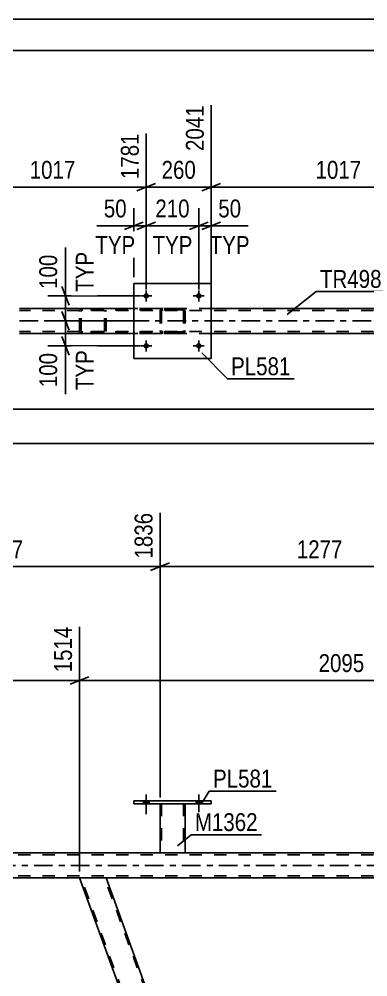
# Model space of a CAD drawing. Header units: millimetres. Extents: x 0 to 841, y 0 to 594.
# Drawn here: x 100.6 to 156.4, y 440.7 to 594 of the extents above; entities that cross this region are included whole.
import ezdxf

# ---------------------------------------------------------------- set-up
doc = ezdxf.new("R2010")
doc.units = ezdxf.units.MM
doc.linetypes.add('DXK_LINE_DOT2', pattern=[3.9198, 1.9599, -1.9599])
doc.linetypes.add('DXK_LINE_DOT3', pattern=[5.9187, 2.979, -0.9799, 0.9799, -0.9799])
doc.styles.add('Arial Narrow', font='ARIALN.TTF', dxfattribs={"height": 0.2})

# ---------------------------------------------------------------- blocks, each defined once
blk = doc.blocks.new('Unknown-303386140-1133')
at = {"color": 5, "linetype": 'Continuous'}
for p, q in [((841, 594), (0, 594)), ((836, 589), (5, 589))]:
    blk.add_line(p, q, dxfattribs=at)
blk = doc.blocks.new('Part-303386140-4578 - 4491')
at = {"color": 2, "linetype": 'Continuous'}
for p, q in [((118.98, 547.69), (100.69, 547.69)), ((170.06, 547.69), (131.38, 547.69)), ((118.98, 543.69), (100.69, 543.69)), ((170.06, 543.69), (131.38, 543.69))]:
    blk.add_line(p, q, dxfattribs=at)
at = {"color": 7, "linetype": 'DXK_LINE_DOT2'}
for p, q in [((764.88, 547.37), (100.69, 547.37)), ((131.38, 547.69), (118.98, 547.69)), ((764.88, 544.01), (100.69, 544.01)), ((131.38, 543.69), (118.98, 543.69))]:
    blk.add_line(p, q, dxfattribs=at)
at = {"color": 7, "linetype": 'DXK_LINE_DOT3'}
blk.add_line((100.69, 545.69), (764.88, 545.69), dxfattribs=at)
blk = doc.blocks.new('Part-303386140-4519 - 4491')
at = {"color": 7, "linetype": 'DXK_LINE_DOT2'}
for p, q in [((110.32, 547.35), (110.29, 547.21)), ((110.33, 547.4), (110.32, 547.35)), ((110.55, 547.21), (110.57, 547.3)), ((110.57, 547.3), (110.63, 547.38)), ((110.81, 547.69), (110.61, 547.66)), ((110.63, 547.38), (110.71, 547.43)), ((110.71, 547.43), (110.81, 547.45)), ((125.79, 547.69), (110.81, 547.69)), ((125.79, 547.45), (110.81, 547.45)), ((114.24, 547.66), (114.04, 547.69)), ((114.04, 547.45), (114.14, 547.43)), ((114.14, 547.43), (114.22, 547.38)), ((114.22, 547.38), (114.28, 547.3)), ((114.28, 547.3), (114.3, 547.21)), ((114.52, 547.35), (114.51, 547.4)), ((114.55, 547.21), (114.52, 547.35)), ((110.29, 544.17), (110.29, 547.21)), ((110.55, 544.17), (110.55, 547.21)), ((114.3, 544.17), (114.3, 547.21)), ((114.55, 544.17), (114.55, 547.21)), ((110.29, 544.17), (110.31, 544.11)), ((110.31, 544.11), (110.33, 543.99)), ((110.56, 544.11), (110.55, 544.17)), ((110.57, 544.08), (110.56, 544.11)), ((110.63, 544), (110.57, 544.08)), ((110.61, 543.73), (110.81, 543.69)), ((110.71, 543.95), (110.63, 544)), ((110.81, 543.93), (110.71, 543.95)), ((125.79, 543.93), (110.81, 543.93)), ((125.79, 543.69), (110.81, 543.69)), ((114.14, 543.95), (114.04, 543.93)), ((114.04, 543.69), (114.24, 543.73)), ((114.22, 544), (114.14, 543.95)), ((114.28, 544.08), (114.22, 544)), ((114.28, 544.11), (114.3, 544.17)), ((114.28, 544.08), (114.28, 544.11)), ((114.51, 543.99), (114.54, 544.11)), ((114.54, 544.11), (114.55, 544.17))]:
    blk.add_line(p, q, dxfattribs=at)
for centre, start, end in [((110.79, 547.19), 110.7584, 155.6801), ((110.79, 544.19), 204.32, 249.2417)]:
    blk.add_arc(centre, 0.496, start, end, dxfattribs=at)
blk = doc.blocks.new('Part-303386140-7397 - 4491')
at = {"color": 7, "linetype": 'DXK_LINE_DOT2'}
for p, q in [((123.18, 547.22), (123.21, 547.4)), ((123.21, 547.4), (123.18, 547.22)), ((123.42, 547.22), (123.43, 547.31)), ((123.43, 547.31), (123.49, 547.39)), ((123.47, 547.66), (123.66, 547.7)), ((123.66, 547.7), (123.47, 547.66)), ((123.49, 547.39), (123.56, 547.44)), ((123.56, 547.44), (123.66, 547.46)), ((126.7, 547.7), (123.66, 547.7)), ((126.7, 547.46), (123.66, 547.46)), ((126.7, 547.7), (126.88, 547.66)), ((126.88, 547.66), (126.7, 547.7)), ((126.7, 547.46), (126.79, 547.44)), ((126.79, 547.44), (126.86, 547.39)), ((126.86, 547.39), (126.92, 547.31)), ((126.92, 547.31), (126.94, 547.22)), ((127.14, 547.4), (127.18, 547.22)), ((127.18, 547.22), (127.14, 547.4)), ((123.18, 547.22), (123.18, 544.18)), ((123.42, 547.22), (123.42, 544.18)), ((126.94, 547.22), (126.94, 544.18)), ((127.18, 547.22), (127.18, 544.18)), ((123.21, 543.99), (123.18, 544.18)), ((123.18, 544.18), (123.21, 543.99)), ((123.43, 544.08), (123.42, 544.18)), ((123.49, 544.01), (123.43, 544.08)), ((123.66, 543.7), (123.47, 543.73)), ((123.47, 543.73), (123.66, 543.7)), ((123.56, 543.95), (123.49, 544.01)), ((123.66, 543.94), (123.56, 543.95)), ((126.7, 543.94), (123.66, 543.94)), ((126.7, 543.7), (123.66, 543.7)), ((126.79, 543.95), (126.7, 543.94)), ((126.88, 543.73), (126.7, 543.7)), ((126.7, 543.7), (126.88, 543.73)), ((126.86, 544.01), (126.79, 543.95)), ((126.92, 544.08), (126.86, 544.01)), ((126.94, 544.18), (126.92, 544.08)), ((127.18, 544.18), (127.14, 543.99)), ((127.14, 543.99), (127.18, 544.18))]:
    blk.add_line(p, q, dxfattribs=at)
at = {"color": 7, "linetype": 'DXK_LINE_DOT3'}
blk.add_line((125.18, 545.7), (125.18, 545.7), dxfattribs=at)
at = {"color": 7, "linetype": 'DXK_LINE_DOT2'}
for centre, start, end in [((123.66, 547.22), 112.5, 157.5), ((123.66, 547.22), 112.5, 157.5), ((126.7, 547.22), 22.5, 67.5), ((126.7, 547.22), 22.5, 67.5), ((123.66, 544.18), 202.5, 247.5), ((123.66, 544.18), 202.5, 247.5), ((126.7, 544.18), 292.5, 337.5), ((126.7, 544.18), 292.5, 337.5)]:
    blk.add_arc(centre, 0.48, start, end, dxfattribs=at)
blk = doc.blocks.new('Part-303386140-7398 - 4491')
at = {"color": 2, "linetype": 'Continuous'}
for p, q in [((118.98, 551.7), (118.98, 539.7)), ((118.98, 551.7), (131.38, 551.7)), ((131.38, 551.7), (131.38, 539.7)), ((118.98, 539.7), (131.38, 539.7))]:
    blk.add_line(p, q, dxfattribs=at)
blk = doc.blocks.new('Bolt-303386140-7425 - 4491')
at = {"linetype": 'Continuous'}
for points in [[(121.42, 541.7, -1), (120.54, 541.7, -1)], [(129.82, 541.7, -1), (128.94, 541.7, -1)]]:
    blk.add_hatch(color=1, dxfattribs=at).paths.add_polyline_path(points)
at = {"color": 1, "linetype": 'Continuous'}
for p, q in [((120.1, 541.7), (121.86, 541.7)), ((120.98, 542.58), (120.98, 540.82)), ((128.5, 541.7), (130.26, 541.7)), ((129.38, 542.58), (129.38, 540.82))]:
    blk.add_line(p, q, dxfattribs=at)
blk = doc.blocks.new('Bolt-303386140-7426 - 4491')
at = {"linetype": 'Continuous'}
for points in [[(121.42, 549.7, -1), (120.54, 549.7, -1)], [(129.82, 549.7, -1), (128.94, 549.7, -1)]]:
    blk.add_hatch(color=1, dxfattribs=at).paths.add_polyline_path(points)
at = {"color": 1, "linetype": 'Continuous'}
for p, q in [((120.98, 550.58), (120.98, 548.82)), ((129.38, 550.58), (129.38, 548.82)), ((120.1, 549.7), (121.86, 549.7)), ((128.5, 549.7), (130.26, 549.7))]:
    blk.add_line(p, q, dxfattribs=at)
blk = doc.blocks.new('Part-303386140-3208 - 3105')
at = {"color": 2, "linetype": 'Continuous'}
for p, q in [((154.42, 335.32), (110.29, 456.54)), ((114.04, 456.54), (110.29, 456.54)), ((114.55, 456.54), (114.04, 456.54)), ((157.41, 338.79), (114.55, 456.54))]:
    blk.add_line(p, q, dxfattribs=at)
at = {"color": 7, "linetype": 'DXK_LINE_DOT2'}
for p, q in [((154.67, 335.32), (110.55, 456.54)), ((158.42, 335.32), (114.3, 456.54)), ((158.67, 335.32), (157.41, 338.79)), ((158.67, 335.32), (154.42, 335.32))]:
    blk.add_line(p, q, dxfattribs=at)
blk = doc.blocks.new('Part-303386140-3270 - 3105')
at = {"color": 7, "linetype": 'DXK_LINE_DOT2'}
for p, q in [((764.88, 460.22), (49.75, 460.22)), ((127.18, 460.54), (123.18, 460.54)), ((764.88, 456.86), (49.75, 456.86)), ((114.55, 456.54), (110.29, 456.54))]:
    blk.add_line(p, q, dxfattribs=at)
at = {"color": 2, "linetype": 'Continuous'}
for p, q in [((123.18, 460.54), (76.09, 460.54)), ((174.26, 460.54), (127.18, 460.54)), ((110.29, 456.54), (49.75, 456.54)), ((194.11, 456.54), (114.55, 456.54))]:
    blk.add_line(p, q, dxfattribs=at)
at = {"color": 7, "linetype": 'DXK_LINE_DOT3'}
blk.add_line((49.75, 458.54), (764.88, 458.54), dxfattribs=at)
blk = doc.blocks.new('Part-303386140-7746 - 3105')
at = {"color": 2, "linetype": 'Continuous'}
for p, q in [((123.18, 468.39), (123.18, 460.54)), ((127.18, 468.39), (127.18, 460.54)), ((123.18, 460.54), (127.14, 460.54)), ((127.18, 460.54), (127.14, 460.54))]:
    blk.add_line(p, q, dxfattribs=at)
at = {"color": 7, "linetype": 'DXK_LINE_DOT2'}
for p, q in [((123.18, 468.39), (127.18, 468.39)), ((123.18, 468.39), (123.18, 468.39)), ((123.18, 468.39), (123.18, 468.39)), ((123.42, 468.39), (123.42, 460.54)), ((126.94, 468.39), (126.94, 460.54)), ((127.18, 468.39), (127.18, 468.39)), ((127.18, 468.39), (127.18, 468.39)), ((126.92, 460.54), (126.94, 460.54))]:
    blk.add_line(p, q, dxfattribs=at)
blk = doc.blocks.new('Part-303386140-7747 - 3105')
at = {"color": 2, "linetype": 'Continuous'}
for p, q in [((118.98, 468.39), (118.98, 468.87)), ((118.98, 468.87), (118.98, 468.87)), ((118.98, 468.87), (131.38, 468.87)), ((118.98, 468.39), (118.98, 468.39)), ((118.98, 468.39), (131.38, 468.39)), ((131.38, 468.87), (131.38, 468.39))]:
    blk.add_line(p, q, dxfattribs=at)
at = {"color": 7, "linetype": 'DXK_LINE_DOT2'}
for p, q in [((118.98, 468.87), (118.98, 468.39)), ((118.98, 468.87), (118.98, 468.87)), ((118.98, 468.39), (118.98, 468.39)), ((131.38, 468.87), (131.38, 468.39))]:
    blk.add_line(p, q, dxfattribs=at)
blk = doc.blocks.new('Bolt-303386140-7774 - 3105')
at = {"linetype": 'Continuous'}
for points in [[(120.54, 468.39), (121.42, 468.39), (121.42, 468.87), (120.54, 468.87)], [(128.94, 468.39), (129.82, 468.39), (129.82, 468.87), (128.94, 468.87)]]:
    blk.add_hatch(color=1, dxfattribs=at).paths.add_polyline_path(points)
at = {"color": 1, "linetype": 'Continuous'}
for p, q in [((120.98, 469.87), (120.98, 466.75)), ((129.38, 469.87), (129.38, 466.75)), ((120.54, 468.87), (120.54, 468.39)), ((121.42, 468.87), (121.42, 468.39)), ((128.94, 468.87), (128.94, 468.39)), ((129.82, 468.87), (129.82, 468.39))]:
    blk.add_line(p, q, dxfattribs=at)
blk = doc.blocks.new('Bolt-303386140-7775 - 3105')
at = {"linetype": 'Continuous'}
for points in [[(120.54, 468.39), (121.42, 468.39), (121.42, 468.87), (120.54, 468.87)], [(128.94, 468.39), (129.82, 468.39), (129.82, 468.87), (128.94, 468.87)]]:
    blk.add_hatch(color=1, dxfattribs=at).paths.add_polyline_path(points)
at = {"color": 1, "linetype": 'Continuous'}
for p, q in [((120.98, 469.87), (120.98, 466.75)), ((129.38, 469.87), (129.38, 466.75)), ((120.54, 468.87), (120.54, 468.39)), ((121.42, 468.87), (121.42, 468.39)), ((128.94, 468.87), (128.94, 468.39)), ((129.82, 468.87), (129.82, 468.39))]:
    blk.add_line(p, q, dxfattribs=at)
blk = doc.blocks.new('StraightDimension-303386140-20581 - 4491')
at = {"color": 7, "linetype": 'Continuous'}
for p, q in [((90.99, 548.69), (90.99, 578.38)), ((120.98, 550.7), (120.98, 575.71)), ((92.49, 567.7), (89.49, 566.5)), ((119.48, 566.5), (122.48, 567.7)), ((90.99, 567.1), (120.98, 567.1))]:
    blk.add_line(p, q, dxfattribs=at)
at = {"color": 0, "linetype": 'Continuous'}
blk.add_wipeout([(120.38, 576.31), (116.18, 576.31), (116.18, 567.8), (120.38, 567.8)], dxfattribs=at)
at = {"color": 0}
blk.add_wipeout([(110.24, 567.85), (110.24, 572.05), (101.73, 572.05), (101.73, 567.85)], dxfattribs=at)
at = {"color": 3, "linetype": 'Continuous', "style": 'Arial Narrow'}
blk.add_text('1781', height=2.863, rotation=90.0002, dxfattribs=at).set_placement((119.78, 568.4))
at = {"color": 3, "style": 'Arial Narrow'}
blk.add_text('1017', height=2.863, dxfattribs=at).set_placement((102.33, 568.45))
blk = doc.blocks.new('StraightDimension-303386140-23574 - 4491')
at = {"color": 7, "linetype": 'Continuous'}
blk.add_line((59.81, 526.07), (765.52, 526.07), dxfattribs=at)
blk = doc.blocks.new('StraightDimension-303386140-4658 - 4491')
at = {"color": 7, "linetype": 'Continuous'}
blk.add_line((60.45, 531.59), (764.88, 531.59), dxfattribs=at)
blk = doc.blocks.new('StraightDimension-303386140-21264 - 4491')
at = {"color": 7, "linetype": 'Continuous'}
for p, q in [((107.47, 547.2), (108.67, 544.2)), ((119.98, 545.7), (105.22, 545.7)), ((108.07, 541.7), (108.07, 545.7)), ((108.67, 540.2), (107.47, 543.2)), ((119.98, 541.7), (105.22, 541.7))]:
    blk.add_line(p, q, dxfattribs=at)
at = {"color": 0}
blk.add_wipeout([(107.32, 541.17), (103.12, 541.17), (103.12, 534.49), (107.32, 534.49)], dxfattribs=at)
at = {"color": 0, "linetype": 'Continuous'}
blk.add_wipeout([(113.17, 541.62), (108.97, 541.62), (108.97, 534.03), (113.17, 534.03)], dxfattribs=at)
at = {"color": 7, "linetype": 'Continuous'}
blk.add_line((108.07, 541.7), (108.07, 533.96), dxfattribs=at)
blk.add_line((108.07, 541.7), (108.07, 533.96), dxfattribs=at)
at = {"color": 3, "style": 'Arial Narrow'}
blk.add_text('100', height=2.863, rotation=90.0002, dxfattribs=at).set_placement((106.72, 535.09))
at = {"color": 3, "linetype": 'Continuous', "style": 'Arial Narrow'}
blk.add_text('TYP', height=2.863, rotation=90.0002, dxfattribs=at).set_placement((112.57, 534.63))
blk = doc.blocks.new('StraightDimension-303386140-21220 - 4491')
at = {"color": 7, "linetype": 'Continuous'}
for p, q in [((129.38, 550.7), (129.38, 563.76)), ((131.38, 552.7), (131.38, 563.76)), ((127.88, 560.31), (130.88, 561.51)), ((132.88, 561.51), (129.88, 560.31)), ((129.38, 560.91), (131.38, 560.91))]:
    blk.add_line(p, q, dxfattribs=at)
at = {"color": 0}
blk.add_wipeout([(136.76, 561.66), (136.76, 565.86), (131.9, 565.86), (131.9, 561.66)], dxfattribs=at)
at = {"color": 0, "linetype": 'Continuous'}
blk.add_wipeout([(138.12, 555.81), (138.12, 560.01), (130.53, 560.01), (130.53, 555.81)], dxfattribs=at)
at = {"color": 7, "linetype": 'Continuous'}
blk.add_line((131.38, 560.91), (137.28, 560.91), dxfattribs=at)
blk.add_line((131.38, 560.91), (137.28, 560.91), dxfattribs=at)
at = {"color": 3, "style": 'Arial Narrow'}
blk.add_text('50', height=2.863, dxfattribs=at).set_placement((132.5, 562.26))
at = {"color": 3, "linetype": 'Continuous', "style": 'Arial Narrow'}
blk.add_text('TYP', height=2.863, dxfattribs=at).set_placement((131.13, 556.41))
blk = doc.blocks.new('StraightDimension-303386140-20579 - 4491')
at = {"color": 7, "linetype": 'Continuous'}
for p, q in [((131.38, 548.69), (131.38, 580.21)), ((172.06, 550.7), (172.06, 575.71)), ((132.88, 567.7), (129.88, 566.5)), ((170.56, 566.5), (173.56, 567.7)), ((131.38, 567.1), (172.06, 567.1))]:
    blk.add_line(p, q, dxfattribs=at)
at = {"color": 0, "linetype": 'Continuous'}
blk.add_wipeout([(171.46, 576.31), (167.26, 576.31), (167.26, 567.8), (171.46, 567.8)], dxfattribs=at)
at = {"color": 0}
blk.add_wipeout([(155.97, 567.85), (155.97, 572.05), (147.46, 572.05), (147.46, 567.85)], dxfattribs=at)
at = {"color": 3, "linetype": 'Continuous', "style": 'Arial Narrow'}
blk.add_text('3058', height=2.863, rotation=90.0002, dxfattribs=at).set_placement((170.86, 568.4))
at = {"color": 3, "style": 'Arial Narrow'}
blk.add_text('1017', height=2.863, dxfattribs=at).set_placement((148.06, 568.45))
blk = doc.blocks.new('StraightDimension-303386140-20580 - 4491')
at = {"color": 7, "linetype": 'Continuous'}
for p, q in [((131.38, 548.69), (131.38, 580.21)), ((120.98, 550.7), (120.98, 575.71)), ((119.48, 566.5), (122.48, 567.7)), ((132.88, 567.7), (129.88, 566.5)), ((120.98, 567.1), (131.38, 567.1))]:
    blk.add_line(p, q, dxfattribs=at)
at = {"color": 0}
blk.add_wipeout([(129.52, 567.85), (129.52, 572.05), (122.83, 572.05), (122.83, 567.85)], dxfattribs=at)
at = {"color": 3, "style": 'Arial Narrow'}
blk.add_text('260', height=2.863, dxfattribs=at).set_placement((123.43, 568.45))
at = {"color": 0, "linetype": 'Continuous'}
blk.add_wipeout([(130.78, 580.81), (126.58, 580.81), (126.58, 572.3), (130.78, 572.3)], dxfattribs=at)
at = {"color": 3, "linetype": 'Continuous', "style": 'Arial Narrow'}
blk.add_text('2041', height=2.863, rotation=90.0002, dxfattribs=at).set_placement((130.18, 572.9))
blk = doc.blocks.new('StraightDimension-303386140-21221 - 4491')
at = {"color": 7, "linetype": 'Continuous'}
for p, q in [((120.98, 550.7), (120.98, 563.76)), ((129.38, 550.7), (129.38, 563.76)), ((119.48, 560.31), (122.48, 561.51)), ((130.88, 561.51), (127.88, 560.31)), ((120.98, 560.91), (129.38, 560.91))]:
    blk.add_line(p, q, dxfattribs=at)
at = {"color": 0}
blk.add_wipeout([(128.52, 561.66), (128.52, 565.86), (121.83, 565.86), (121.83, 561.66)], dxfattribs=at)
at = {"color": 0, "linetype": 'Continuous'}
blk.add_wipeout([(128.97, 555.81), (128.97, 560.01), (121.38, 560.01), (121.38, 555.81)], dxfattribs=at)
at = {"color": 3, "style": 'Arial Narrow'}
blk.add_text('210', height=2.863, dxfattribs=at).set_placement((122.43, 562.26))
at = {"color": 3, "linetype": 'Continuous', "style": 'Arial Narrow'}
blk.add_text('TYP', height=2.863, dxfattribs=at).set_placement((121.98, 556.41))
blk = doc.blocks.new('StraightDimension-303386140-21222 - 4491')
at = {"color": 7, "linetype": 'Continuous'}
for p, q in [((118.98, 552.7), (118.98, 563.76)), ((120.98, 550.7), (120.98, 563.76)), ((117.48, 560.31), (120.48, 561.51)), ((122.48, 561.51), (119.48, 560.31)), ((118.98, 560.91), (120.98, 560.91))]:
    blk.add_line(p, q, dxfattribs=at)
at = {"color": 0}
blk.add_wipeout([(118.45, 561.66), (118.45, 565.86), (113.59, 565.86), (113.59, 561.66)], dxfattribs=at)
at = {"color": 0, "linetype": 'Continuous'}
blk.add_wipeout([(119.82, 555.81), (119.82, 560.01), (112.23, 560.01), (112.23, 555.81)], dxfattribs=at)
at = {"color": 7, "linetype": 'Continuous'}
blk.add_line((118.98, 560.91), (113.07, 560.91), dxfattribs=at)
blk.add_line((118.98, 560.91), (113.07, 560.91), dxfattribs=at)
at = {"color": 3, "style": 'Arial Narrow'}
blk.add_text('50', height=2.863, dxfattribs=at).set_placement((114.19, 562.26))
at = {"color": 3, "linetype": 'Continuous', "style": 'Arial Narrow'}
blk.add_text('TYP', height=2.863, dxfattribs=at).set_placement((112.83, 556.41))
blk = doc.blocks.new('StraightDimension-303386140-21263 - 4491')
at = {"color": 7, "linetype": 'Continuous'}
for p, q in [((107.47, 551.2), (108.67, 548.2)), ((119.98, 549.7), (105.22, 549.7)), ((108.07, 545.7), (108.07, 549.7)), ((108.67, 544.2), (107.47, 547.2)), ((119.98, 545.7), (105.22, 545.7))]:
    blk.add_line(p, q, dxfattribs=at)
at = {"color": 0}
blk.add_wipeout([(107.32, 556.91), (103.12, 556.91), (103.12, 550.22), (107.32, 550.22)], dxfattribs=at)
at = {"color": 0, "linetype": 'Continuous'}
blk.add_wipeout([(113.17, 557.36), (108.97, 557.36), (108.97, 549.77), (113.17, 549.77)], dxfattribs=at)
at = {"color": 7, "linetype": 'Continuous'}
blk.add_line((108.07, 549.7), (108.07, 557.43), dxfattribs=at)
blk.add_line((108.07, 549.7), (108.07, 557.43), dxfattribs=at)
at = {"color": 3, "linetype": 'Continuous', "style": 'Arial Narrow'}
blk.add_text('TYP', height=2.863, rotation=90.0002, dxfattribs=at).set_placement((112.57, 550.37))
at = {"color": 3, "style": 'Arial Narrow'}
blk.add_text('100', height=2.863, rotation=90.0002, dxfattribs=at).set_placement((106.72, 550.82))
blk = doc.blocks.new('StraightDimension-303386140-4232 - 3105')
at = {"color": 7, "linetype": 'Continuous'}
for p, q in [((110.29, 457.54), (110.29, 496.75)), ((49.75, 466.04), (49.75, 491.27)), ((51.25, 488.74), (48.25, 487.54)), ((49.75, 488.14), (110.29, 488.14)), ((108.79, 487.54), (111.79, 488.74))]:
    blk.add_line(p, q, dxfattribs=at)
at = {"color": 0, "linetype": 'Continuous'}
for points in [[(109.69, 497.35), (105.49, 497.35), (105.49, 488.84), (109.69, 488.84)], [(49.15, 491.87), (44.95, 491.87), (44.95, 488.84), (49.15, 488.84)]]:
    blk.add_wipeout(points, dxfattribs=at)
at = {"color": 0}
blk.add_wipeout([(84.28, 488.89), (84.28, 493.09), (75.77, 493.09), (75.77, 488.89)], dxfattribs=at)
at = {"color": 3, "linetype": 'Continuous', "style": 'Arial Narrow'}
for s, height, p in [('1514', 2.863, (109.09, 489.44)), ('0', 2.86, (48.55, 489.44))]:
    blk.add_text(s, height=height, rotation=90.0002, dxfattribs=at).set_placement(p)
at = {"color": 3, "style": 'Arial Narrow'}
blk.add_text('1514', height=2.863, dxfattribs=at).set_placement((76.37, 489.49))
blk = doc.blocks.new('StraightDimension-303386140-21509 - 3105')
at = {"color": 7, "linetype": 'Continuous'}
for p, q in [((123.18, 469.39), (123.18, 514.97)), ((72.09, 469.39), (72.09, 513.14)), ((73.59, 506.96), (70.59, 505.76)), ((72.09, 506.36), (123.18, 506.36)), ((121.68, 505.76), (124.68, 506.96))]:
    blk.add_line(p, q, dxfattribs=at)
at = {"color": 0, "linetype": 'Continuous'}
blk.add_wipeout([(122.58, 515.57), (118.38, 515.57), (118.38, 507.06), (122.58, 507.06)], dxfattribs=at)
at = {"color": 0}
blk.add_wipeout([(101.89, 507.11), (101.89, 511.31), (93.38, 511.31), (93.38, 507.11)], dxfattribs=at)
at = {"color": 3, "linetype": 'Continuous', "style": 'Arial Narrow'}
blk.add_text('1836', height=2.863, rotation=90.0002, dxfattribs=at).set_placement((121.98, 507.66))
at = {"color": 3, "style": 'Arial Narrow'}
blk.add_text('1277', height=2.863, dxfattribs=at).set_placement((93.98, 507.71))
blk = doc.blocks.new('StraightDimension-303386140-4215 - 3105')
at = {"color": 7, "linetype": 'Continuous'}
for p, q in [((110.29, 457.54), (110.29, 496.75)), ((194.11, 457.54), (194.11, 496.75)), ((111.79, 488.74), (108.79, 487.54)), ((110.29, 488.14), (194.11, 488.14)), ((192.61, 487.54), (195.61, 488.74))]:
    blk.add_line(p, q, dxfattribs=at)
at = {"color": 0, "linetype": 'Continuous'}
blk.add_wipeout([(193.51, 497.35), (189.31, 497.35), (189.31, 488.84), (193.51, 488.84)], dxfattribs=at)
at = {"color": 0}
blk.add_wipeout([(156.46, 488.89), (156.46, 493.09), (147.95, 493.09), (147.95, 488.89)], dxfattribs=at)
at = {"color": 3, "linetype": 'Continuous', "style": 'Arial Narrow'}
blk.add_text('3609', height=2.863, rotation=90.0002, dxfattribs=at).set_placement((192.91, 489.44))
at = {"color": 3, "style": 'Arial Narrow'}
blk.add_text('2095', height=2.863, dxfattribs=at).set_placement((148.55, 489.49))
blk = doc.blocks.new('StraightDimension-303386140-21508 - 3105')
at = {"color": 7, "linetype": 'Continuous'}
for p, q in [((123.18, 469.39), (123.18, 514.97)), ((174.26, 469.39), (174.26, 514.97)), ((124.68, 506.96), (121.68, 505.76)), ((123.18, 506.36), (174.26, 506.36)), ((172.76, 505.76), (175.76, 506.96))]:
    blk.add_line(p, q, dxfattribs=at)
at = {"color": 0, "linetype": 'Continuous'}
blk.add_wipeout([(173.66, 515.57), (169.46, 515.57), (169.46, 507.06), (173.66, 507.06)], dxfattribs=at)
at = {"color": 0}
blk.add_wipeout([(152.97, 507.11), (152.97, 511.31), (144.46, 511.31), (144.46, 507.11)], dxfattribs=at)
at = {"color": 3, "linetype": 'Continuous', "style": 'Arial Narrow'}
blk.add_text('3113', height=2.863, rotation=90.0002, dxfattribs=at).set_placement((173.06, 507.66))
at = {"color": 3, "style": 'Arial Narrow'}
blk.add_text('1277', height=2.863, dxfattribs=at).set_placement((145.06, 507.71))
blk = doc.blocks.new('Mark-303386140-4574 - 4491')
at = {"color": 0}
blk.add_wipeout([(158.63, 550.98), (158.63, 553.98), (148.77, 553.98), (148.77, 550.98)], dxfattribs=at)
blk.add_wipeout([(158.63, 550.98), (158.63, 553.98), (148.77, 553.98), (148.77, 550.98)], dxfattribs=at)
at = {"color": 30, "linetype": 'Continuous'}
for p, q in [((143.53, 546.74), (148.17, 550.38)), ((148.17, 550.38), (159.23, 550.38))]:
    blk.add_line(p, q, dxfattribs=at)
at = {"color": 3, "style": 'Arial Narrow'}
blk.add_text('TR498', height=2.863, dxfattribs=at).set_placement((148.77, 550.98))
blk = doc.blocks.new('Mark-303386140-12063 - 4491')
at = {"color": 0}
blk.add_wipeout([(144.06, 537), (144.06, 540), (134.55, 540), (134.55, 537)], dxfattribs=at)
blk.add_wipeout([(144.06, 537), (144.06, 540), (134.55, 540), (134.55, 537)], dxfattribs=at)
at = {"color": 30, "linetype": 'Continuous'}
for p, q in [((129.88, 540.59), (133.95, 536.4)), ((133.95, 536.4), (144.66, 536.4))]:
    blk.add_line(p, q, dxfattribs=at)
at = {"color": 3, "style": 'Arial Narrow'}
blk.add_text('PL581', height=2.863, dxfattribs=at).set_placement((134.55, 537))
blk = doc.blocks.new('Mark-303386140-12108 - 3105')
at = {"color": 0}
blk.add_wipeout([(138.8, 464.03), (138.8, 467.03), (128.75, 467.03), (128.75, 464.03)], dxfattribs=at)
blk.add_wipeout([(138.8, 464.03), (138.8, 467.03), (128.75, 467.03), (128.75, 464.03)], dxfattribs=at)
at = {"color": 30, "linetype": 'Continuous'}
for p, q in [((125.95, 461.65), (128.15, 463.43)), ((128.15, 463.43), (139.4, 463.43))]:
    blk.add_line(p, q, dxfattribs=at)
at = {"color": 3, "style": 'Arial Narrow'}
blk.add_text('M1362', height=2.863, dxfattribs=at).set_placement((128.75, 464.03))
blk = doc.blocks.new('Mark-303386140-21357 - 3105')
at = {"color": 0}
blk.add_wipeout([(141.16, 471), (141.16, 474), (131.66, 474), (131.66, 471)], dxfattribs=at)
blk.add_wipeout([(141.16, 471), (141.16, 474), (131.66, 474), (131.66, 471)], dxfattribs=at)
at = {"color": 30, "linetype": 'Continuous'}
for p, q in [((129.79, 468.39), (131.06, 470.4)), ((131.06, 470.4), (141.76, 470.4))]:
    blk.add_line(p, q, dxfattribs=at)
at = {"color": 3, "style": 'Arial Narrow'}
blk.add_text('PL581', height=2.863, dxfattribs=at).set_placement((131.66, 471))

msp = doc.modelspace()

# ---------------------------------------------------------------- block references
for name in ['Unknown-303386140-1133', 'Part-303386140-7398 - 4491', 'Bolt-303386140-7426 - 4491', 'Part-303386140-4578 - 4491', 'Part-303386140-4519 - 4491', 'Part-303386140-7397 - 4491', 'Bolt-303386140-7425 - 4491', 'Bolt-303386140-7774 - 3105', 'Bolt-303386140-7775 - 3105', 'Part-303386140-7747 - 3105', 'Part-303386140-7746 - 3105', 'Part-303386140-3270 - 3105', 'Part-303386140-3208 - 3105']:
    msp.add_blockref(name, (0, 0))

# ---------------------------------------------------------------- next in the draw order: block references
for name in ['StraightDimension-303386140-20581 - 4491', 'StraightDimension-303386140-21220 - 4491', 'StraightDimension-303386140-23574 - 4491', 'StraightDimension-303386140-4232 - 3105']:
    msp.add_blockref(name, (0, 0))

# ---------------------------------------------------------------- next in the draw order: block references
for name in ['StraightDimension-303386140-20579 - 4491', 'StraightDimension-303386140-4658 - 4491', 'StraightDimension-303386140-21509 - 3105']:
    msp.add_blockref(name, (0, 0))

# ---------------------------------------------------------------- next in the draw order: block references
for name in ['StraightDimension-303386140-20580 - 4491', 'Mark-303386140-4574 - 4491', 'StraightDimension-303386140-21264 - 4491', 'Mark-303386140-12063 - 4491', 'StraightDimension-303386140-4215 - 3105']:
    msp.add_blockref(name, (0, 0))

# ---------------------------------------------------------------- next in the draw order: block references
for name in ['StraightDimension-303386140-21221 - 4491', 'StraightDimension-303386140-21508 - 3105', 'Mark-303386140-12108 - 3105']:
    msp.add_blockref(name, (0, 0))

# ---------------------------------------------------------------- next in the draw order: block references
for name in ['StraightDimension-303386140-21222 - 4491', 'Mark-303386140-21357 - 3105']:
    msp.add_blockref(name, (0, 0))

# ---------------------------------------------------------------- next in the draw order: block references
msp.add_blockref('StraightDimension-303386140-21263 - 4491', (0, 0))

doc.saveas('drawing.dxf')
